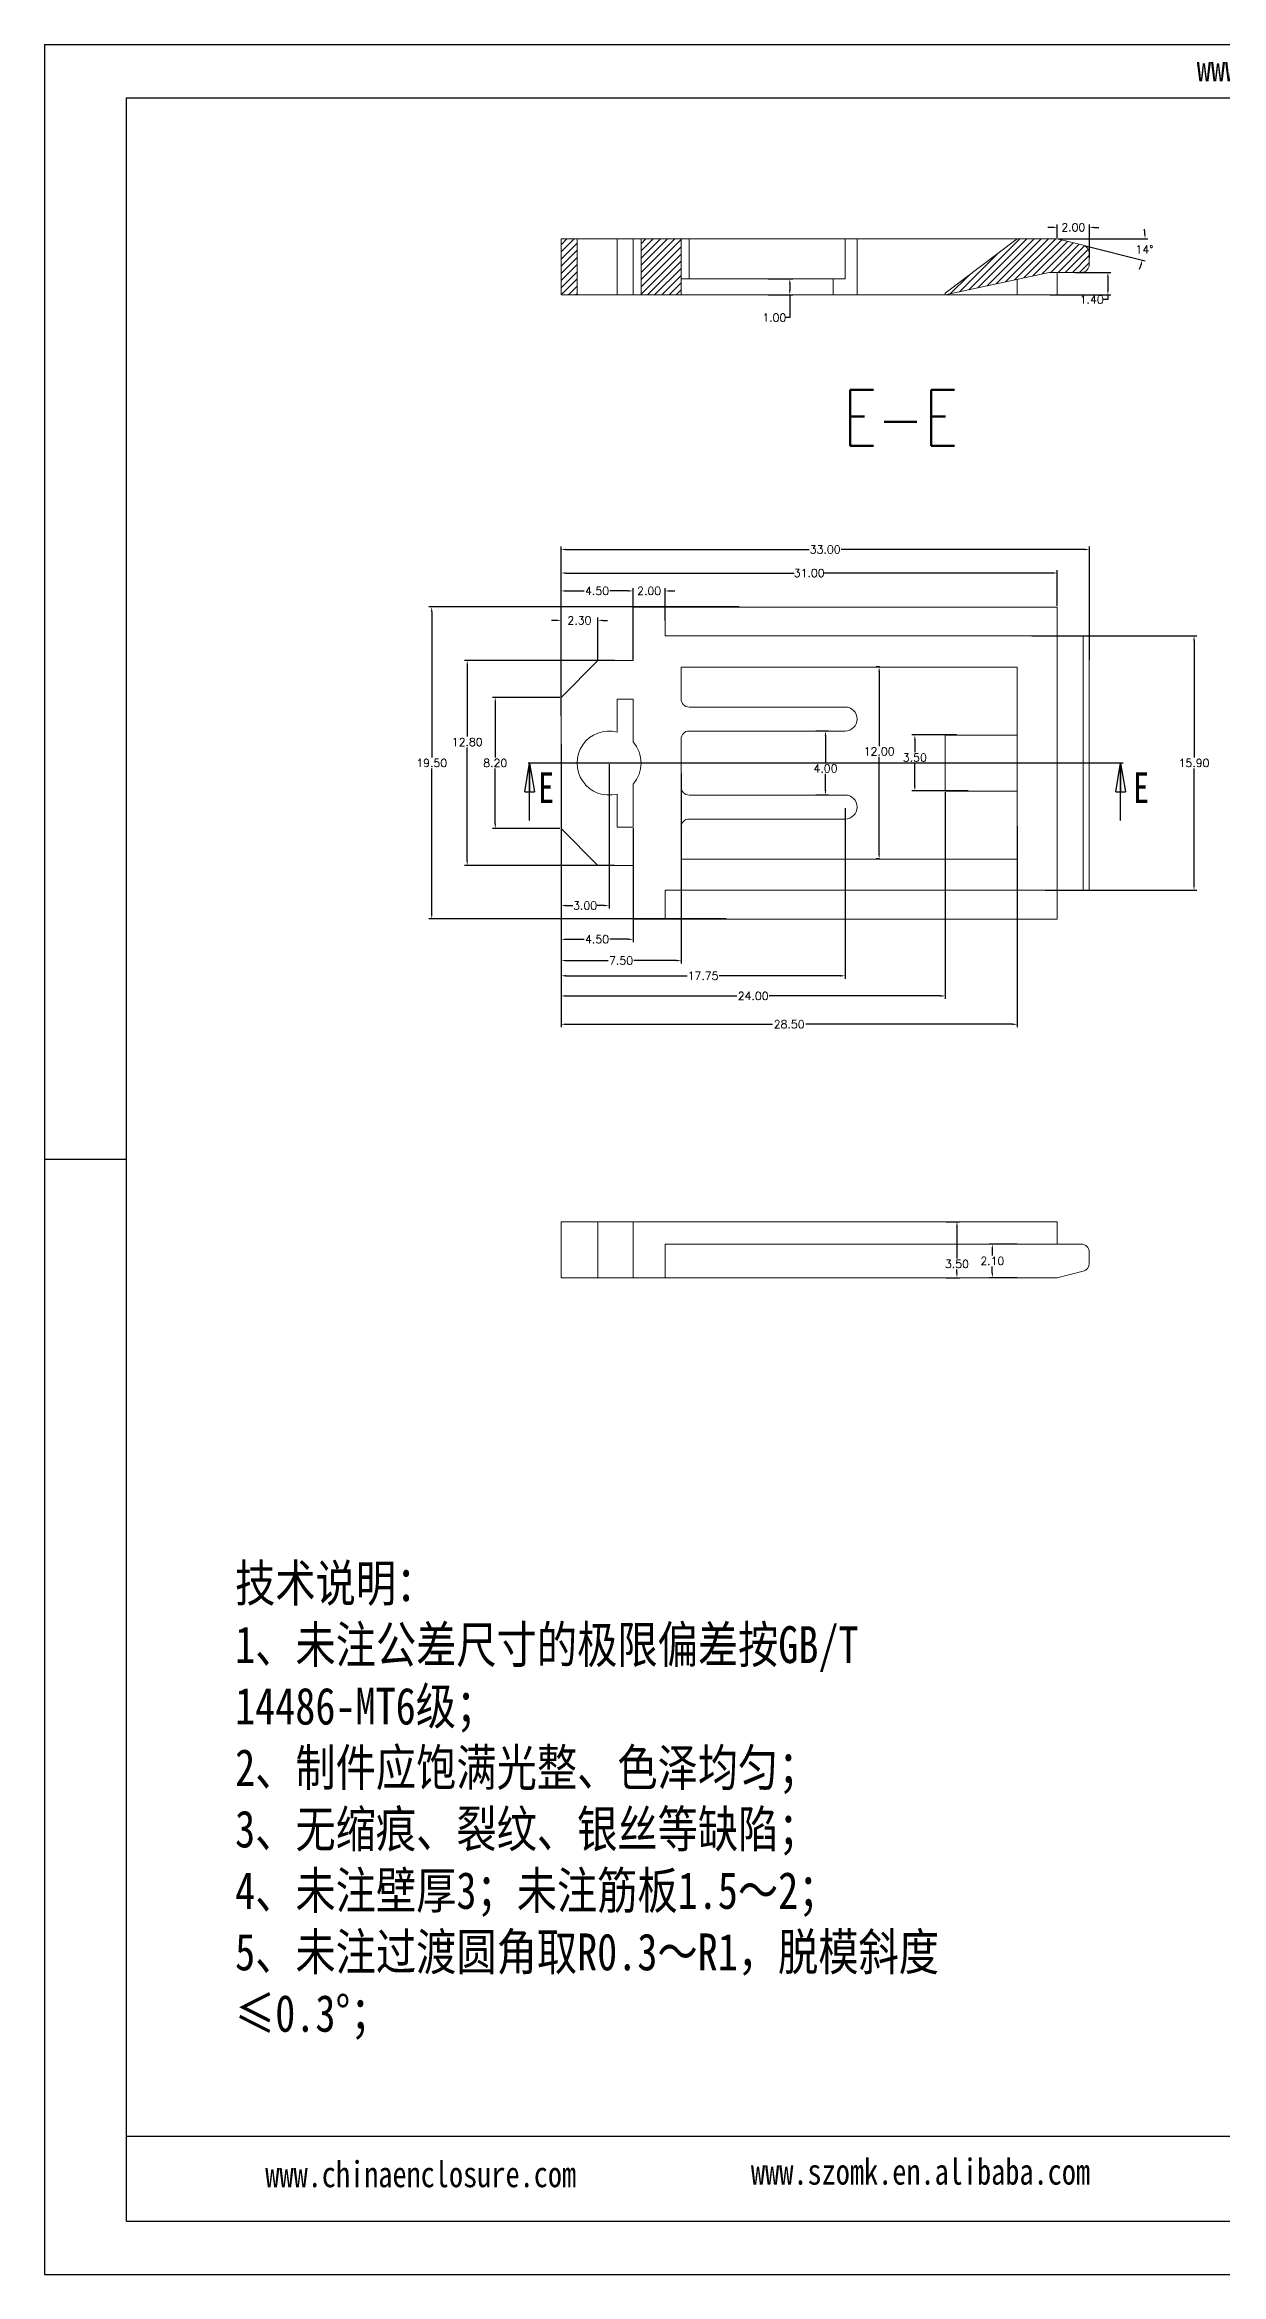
# Model space of a CAD drawing. Header units: inches. Extents: x 3261 to 5228, y 1126 to 1502.
# Drawn here: x 4927.7 to 5001.2, y 1125.7 to 1265 of the extents above; entities that cross this region are included whole.
import ezdxf

# ---------------------------------------------------------------- set-up
doc = ezdxf.new("R2010")
doc.units = ezdxf.units.IN
doc.header["$LTSCALE"] = 15
doc.layers.add('文字', color=81, linetype='Continuous')
doc.styles.add('SLDTEXTSTYLE0', font='TXT', dxfattribs={"width": 0.75})
doc.styles.add('SLDTEXTSTYLE3', font='TXT', dxfattribs={"width": 0.75, "bigfont": 'bigfont'})
doc.styles.get("Standard").update_dxf_attribs({"font": 'txt', "bigfont": 'gbcbig.shx'})
doc.styles.add('宋体', font='', dxfattribs={"width": 0.8, "height": 3.5})
doc.styles.get('宋体').set_extended_font_data('SimSun')
doc.dimstyles.new('1', dxfattribs={"dimtxt": 0.5, "dimasz": 0.3, "dimexe": 0.18, "dimexo": 0.0625, "dimgap": 0.09, "dimtad": 0, "dimtih": 1, "dimtoh": 1, "dimzin": 0, "dimdsep": 46, "dimtxsty": 'Standard', "dimcen": 0, "dimadec": 0, "dimazin": 2, "dimtfac": 1, "dimtofl": 0, "dimtmove": 0, "dimatfit": 3, "dimfxl": 1, "dimtolj": 1, "dimtzin": 0, "dimarcsym": 0})

# ---------------------------------------------------------------- blocks, each defined once
blk = doc.blocks.new('_CLOSED')
at = {"color": 0, "linetype": 'ByBlock', "lineweight": -2}
for p, q in [((-1, 0.166667), (0, 0)), ((-1, 0.166667), (-1, -0.166667)), ((0, 0), (-1, -0.166667)), ((0, 0), (-1, 0))]:
    blk.add_line(p, q, dxfattribs=at)
blk = doc.blocks.new('*D100')
at = {"color": 0, "lineweight": -2}
for p, q in [((4960, 1223.06), (4960, 1231.04)), ((4960.3, 1230.86), (4961.45, 1230.86)), ((4964.2, 1230.86), (4963.05, 1230.86)), ((4964.5, 1226.57), (4964.5, 1231.04))]:
    blk.add_line(p, q, dxfattribs=at)
at = {"color": 0}
for points in [[(4960.3, 1230.91), (4960.3, 1230.81), (4960, 1230.86)], [(4964.2, 1230.91), (4964.2, 1230.81), (4964.5, 1230.86)]]:
    blk.add_solid(points, dxfattribs=at)
at = {"layer": 'Defpoints', "color": 0}
for p in [(4964.5, 1230.86), (4964.5, 1226.51), (4960, 1223)]:
    blk.add_point(p, dxfattribs=at)
at = {"color": 0, "insert": (4962.25, 1230.86), "char_height": 0.5, "attachment_point": 5}
blk.add_mtext('\\A1;4.50', dxfattribs=at)
blk = doc.blocks.new('*D101')
at = {"color": 0, "lineweight": -2}
for p, q in [((4964.2, 1230.86), (4963.9, 1230.86)), ((4964.5, 1228.24), (4964.5, 1231.04)), ((4966.5, 1229.02), (4966.5, 1231.04)), ((4966.8, 1230.86), (4967.1, 1230.86))]:
    blk.add_line(p, q, dxfattribs=at)
at = {"color": 0}
for points in [[(4964.2, 1230.91), (4964.2, 1230.81), (4964.5, 1230.86)], [(4966.8, 1230.91), (4966.8, 1230.81), (4966.5, 1230.86)]]:
    blk.add_solid(points, dxfattribs=at)
at = {"layer": 'Defpoints', "color": 0}
for p in [(4966.5, 1230.86), (4964.5, 1228.18), (4966.5, 1228.96)]:
    blk.add_point(p, dxfattribs=at)
at = {"color": 0, "insert": (4965.5, 1230.86), "char_height": 0.5, "attachment_point": 5}
blk.add_mtext('\\A1;2.00', dxfattribs=at)
blk = doc.blocks.new('*D102')
at = {"color": 0, "lineweight": -2}
for p, q in [((4960, 1224.27), (4960, 1229.2)), ((4962.3, 1226.57), (4962.3, 1229.2)), ((4959.7, 1229.02), (4959.4, 1229.02)), ((4962.6, 1229.02), (4962.9, 1229.02))]:
    blk.add_line(p, q, dxfattribs=at)
at = {"color": 0}
for points in [[(4959.7, 1229.07), (4959.7, 1228.97), (4960, 1229.02)], [(4962.6, 1229.07), (4962.6, 1228.97), (4962.3, 1229.02)]]:
    blk.add_solid(points, dxfattribs=at)
at = {"layer": 'Defpoints', "color": 0}
for p in [(4960, 1229.02), (4962.3, 1226.51), (4960, 1224.21)]:
    blk.add_point(p, dxfattribs=at)
at = {"color": 0, "insert": (4961.15, 1229.02), "char_height": 0.5, "attachment_point": 5}
blk.add_mtext('\\A1;2.30', dxfattribs=at)
blk = doc.blocks.new('*D103')
at = {"color": 0, "lineweight": -2}
for p, q in [((4960, 1223.6), (4960, 1232.16)), ((4960.3, 1231.98), (4974.57, 1231.98)), ((4990.7, 1231.98), (4976.42, 1231.98)), ((4991, 1229.92), (4991, 1232.16))]:
    blk.add_line(p, q, dxfattribs=at)
at = {"color": 0}
for points in [[(4960.3, 1232.03), (4960.3, 1231.93), (4960, 1231.98)], [(4990.7, 1232.03), (4990.7, 1231.93), (4991, 1231.98)]]:
    blk.add_solid(points, dxfattribs=at)
at = {"layer": 'Defpoints', "color": 0}
for p in [(4991, 1231.98), (4991, 1229.86), (4960, 1223.54)]:
    blk.add_point(p, dxfattribs=at)
at = {"color": 0, "insert": (4975.5, 1231.98), "char_height": 0.5, "attachment_point": 5}
blk.add_mtext('\\A1;31.00', dxfattribs=at)
blk = doc.blocks.new('*D104')
at = {"color": 0, "lineweight": -2}
for p, q in [((4960, 1223.06), (4960, 1233.63)), ((4960.3, 1233.45), (4975.49, 1233.45)), ((4992.7, 1233.45), (4977.5, 1233.45)), ((4993, 1226.56), (4993, 1233.63))]:
    blk.add_line(p, q, dxfattribs=at)
at = {"color": 0}
for points in [[(4960.3, 1233.5), (4960.3, 1233.4), (4960, 1233.45)], [(4992.7, 1233.5), (4992.7, 1233.4), (4993, 1233.45)]]:
    blk.add_solid(points, dxfattribs=at)
at = {"layer": 'Defpoints', "color": 0}
for p in [(4960, 1233.45), (4993, 1226.5), (4960, 1223)]:
    blk.add_point(p, dxfattribs=at)
at = {"color": 0, "insert": (4976.5, 1233.45), "char_height": 0.5, "attachment_point": 5}
blk.add_mtext('\\A1;33.00', dxfattribs=at)
blk = doc.blocks.new('*D105')
at = {"color": 0, "lineweight": -2}
for p, q in [((4963, 1220.04), (4963, 1211.02)), ((4960, 1217.99), (4960, 1211.02)), ((4960.3, 1211.2), (4960.74, 1211.2)), ((4962.7, 1211.2), (4962.25, 1211.2))]:
    blk.add_line(p, q, dxfattribs=at)
at = {"color": 0}
for points in [[(4960.3, 1211.25), (4960.3, 1211.15), (4960, 1211.2)], [(4962.7, 1211.25), (4962.7, 1211.15), (4963, 1211.2)]]:
    blk.add_solid(points, dxfattribs=at)
at = {"layer": 'Defpoints', "color": 0}
for p in [(4963, 1220.11), (4960, 1218.05), (4963, 1211.2)]:
    blk.add_point(p, dxfattribs=at)
at = {"color": 0, "insert": (4961.5, 1211.2), "char_height": 0.5, "attachment_point": 5}
blk.add_mtext('\\A1;3.00', dxfattribs=at)
blk = doc.blocks.new('*D106')
at = {"color": 0, "lineweight": -2}
for p, q in [((4960, 1218.61), (4960, 1208.91)), ((4964.5, 1216.04), (4964.5, 1208.91)), ((4960.3, 1209.09), (4961.45, 1209.09)), ((4964.2, 1209.09), (4963.05, 1209.09))]:
    blk.add_line(p, q, dxfattribs=at)
at = {"color": 0}
for points in [[(4960.3, 1209.14), (4960.3, 1209.04), (4960, 1209.09)], [(4964.2, 1209.14), (4964.2, 1209.04), (4964.5, 1209.09)]]:
    blk.add_solid(points, dxfattribs=at)
at = {"layer": 'Defpoints', "color": 0}
for p in [(4960, 1218.67), (4964.5, 1216.11), (4964.5, 1209.09)]:
    blk.add_point(p, dxfattribs=at)
at = {"color": 0, "insert": (4962.25, 1209.09), "char_height": 0.5, "attachment_point": 5}
blk.add_mtext('\\A1;4.50', dxfattribs=at)
blk = doc.blocks.new('*D107')
at = {"color": 0, "lineweight": -2}
for p, q in [((4967.5, 1219.45), (4967.5, 1207.58)), ((4960, 1218.55), (4960, 1207.58)), ((4960.3, 1207.76), (4962.95, 1207.76)), ((4967.2, 1207.76), (4964.55, 1207.76))]:
    blk.add_line(p, q, dxfattribs=at)
at = {"color": 0}
for points in [[(4960.3, 1207.81), (4960.3, 1207.71), (4960, 1207.76)], [(4967.2, 1207.81), (4967.2, 1207.71), (4967.5, 1207.76)]]:
    blk.add_solid(points, dxfattribs=at)
at = {"layer": 'Defpoints', "color": 0}
for p in [(4967.5, 1219.51), (4960, 1218.61), (4960, 1207.76)]:
    blk.add_point(p, dxfattribs=at)
at = {"color": 0, "insert": (4963.75, 1207.76), "char_height": 0.5, "attachment_point": 5}
blk.add_mtext('\\A1;7.50', dxfattribs=at)
blk = doc.blocks.new('*D108')
at = {"color": 0, "lineweight": -2}
for p, q in [((4960, 1221.29), (4960, 1206.63)), ((4977.75, 1217.29), (4977.75, 1206.63)), ((4960.3, 1206.81), (4967.87, 1206.81)), ((4977.45, 1206.81), (4969.88, 1206.81))]:
    blk.add_line(p, q, dxfattribs=at)
at = {"color": 0}
for points in [[(4960.3, 1206.86), (4960.3, 1206.76), (4960, 1206.81)], [(4977.45, 1206.86), (4977.45, 1206.76), (4977.75, 1206.81)]]:
    blk.add_solid(points, dxfattribs=at)
at = {"layer": 'Defpoints', "color": 0}
for p in [(4960, 1221.35), (4977.75, 1217.36), (4960, 1206.81)]:
    blk.add_point(p, dxfattribs=at)
at = {"color": 0, "insert": (4968.87, 1206.81), "char_height": 0.5, "attachment_point": 5}
blk.add_mtext('\\A1;17.75', dxfattribs=at)
blk = doc.blocks.new('*D109')
at = {"color": 0, "lineweight": -2}
for p, q in [((4960, 1221.23), (4960, 1205.37)), ((4984, 1218.29), (4984, 1205.37)), ((4960.3, 1205.55), (4970.99, 1205.55)), ((4983.7, 1205.55), (4973, 1205.55))]:
    blk.add_line(p, q, dxfattribs=at)
at = {"color": 0}
for points in [[(4960.3, 1205.6), (4960.3, 1205.5), (4960, 1205.55)], [(4983.7, 1205.6), (4983.7, 1205.5), (4984, 1205.55)]]:
    blk.add_solid(points, dxfattribs=at)
at = {"layer": 'Defpoints', "color": 0}
for p in [(4960, 1221.29), (4984, 1218.36), (4960, 1205.55)]:
    blk.add_point(p, dxfattribs=at)
at = {"color": 0, "insert": (4972, 1205.55), "char_height": 0.5, "attachment_point": 5}
blk.add_mtext('\\A1;24.00', dxfattribs=at)
blk = doc.blocks.new('*D110')
at = {"color": 0, "lineweight": -2}
for p, q in [((4960, 1218.61), (4960, 1203.6)), ((4988.5, 1216.17), (4988.5, 1203.6)), ((4960.3, 1203.78), (4973.2, 1203.78)), ((4988.2, 1203.78), (4975.3, 1203.78))]:
    blk.add_line(p, q, dxfattribs=at)
at = {"color": 0}
for points in [[(4960.3, 1203.83), (4960.3, 1203.73), (4960, 1203.78)], [(4988.2, 1203.83), (4988.2, 1203.73), (4988.5, 1203.78)]]:
    blk.add_solid(points, dxfattribs=at)
at = {"layer": 'Defpoints', "color": 0}
for p in [(4960, 1218.67), (4988.5, 1216.23), (4960, 1203.78)]:
    blk.add_point(p, dxfattribs=at)
at = {"color": 0, "insert": (4974.25, 1203.78), "char_height": 0.5, "attachment_point": 5}
blk.add_mtext('\\A1;28.50', dxfattribs=at)
blk = doc.blocks.new('*D111')
at = {"color": 0, "lineweight": -2}
for p, q in [((4959.93, 1224.21), (4955.71, 1224.21)), ((4955.89, 1223.91), (4955.89, 1220.45)), ((4955.89, 1216.31), (4955.89, 1219.77)), ((4959.93, 1216.01), (4955.71, 1216.01))]:
    blk.add_line(p, q, dxfattribs=at)
at = {"color": 0}
for points in [[(4955.84, 1223.91), (4955.94, 1223.91), (4955.89, 1224.21)], [(4955.84, 1216.31), (4955.94, 1216.31), (4955.89, 1216.01)]]:
    blk.add_solid(points, dxfattribs=at)
at = {"layer": 'Defpoints', "color": 0}
for p in [(4960, 1224.21), (4955.89, 1216.01), (4960, 1216.01)]:
    blk.add_point(p, dxfattribs=at)
at = {"color": 0, "insert": (4955.89, 1220.11), "char_height": 0.5, "attachment_point": 5}
blk.add_mtext('\\A1;8.20', dxfattribs=at)
blk = doc.blocks.new('*D112')
at = {"color": 0, "lineweight": -2}
for p, q in [((4963.33, 1226.51), (4953.96, 1226.51)), ((4954.14, 1226.21), (4954.14, 1221.76)), ((4954.14, 1214.01), (4954.14, 1221.08)), ((4963.33, 1213.71), (4953.96, 1213.71))]:
    blk.add_line(p, q, dxfattribs=at)
at = {"color": 0}
for points in [[(4954.09, 1226.21), (4954.19, 1226.21), (4954.14, 1226.51)], [(4954.09, 1214.01), (4954.19, 1214.01), (4954.14, 1213.71)]]:
    blk.add_solid(points, dxfattribs=at)
at = {"layer": 'Defpoints', "color": 0}
for p in [(4963.4, 1226.51), (4954.14, 1213.71), (4963.4, 1213.71)]:
    blk.add_point(p, dxfattribs=at)
at = {"color": 0, "insert": (4954.14, 1221.42), "char_height": 0.5, "attachment_point": 5}
blk.add_mtext('\\A1;12.80', dxfattribs=at)
blk = doc.blocks.new('*D113')
at = {"color": 0, "lineweight": -2}
for p, q in [((4971.12, 1229.86), (4951.74, 1229.86)), ((4951.92, 1229.56), (4951.92, 1220.45)), ((4951.92, 1210.66), (4951.92, 1219.77)), ((4970.31, 1210.36), (4951.74, 1210.36))]:
    blk.add_line(p, q, dxfattribs=at)
at = {"color": 0}
for points in [[(4951.87, 1229.56), (4951.97, 1229.56), (4951.92, 1229.86)], [(4951.87, 1210.66), (4951.97, 1210.66), (4951.92, 1210.36)]]:
    blk.add_solid(points, dxfattribs=at)
at = {"layer": 'Defpoints', "color": 0}
for p in [(4951.92, 1229.86), (4971.19, 1229.86), (4970.37, 1210.36)]:
    blk.add_point(p, dxfattribs=at)
at = {"color": 0, "insert": (4951.92, 1220.11), "char_height": 0.5, "attachment_point": 5}
blk.add_mtext('\\A1;19.50', dxfattribs=at)
blk = doc.blocks.new('*D114')
at = {"color": 0, "lineweight": -2}
for p, q in [((4975.92, 1222.11), (4976.7, 1222.11)), ((4976.52, 1221.81), (4976.52, 1220.11)), ((4976.52, 1218.41), (4976.52, 1219.43)), ((4975.92, 1218.11), (4976.7, 1218.11))]:
    blk.add_line(p, q, dxfattribs=at)
at = {"color": 0}
for points in [[(4976.47, 1221.81), (4976.57, 1221.81), (4976.52, 1222.11)], [(4976.47, 1218.41), (4976.57, 1218.41), (4976.52, 1218.11)]]:
    blk.add_solid(points, dxfattribs=at)
at = {"layer": 'Defpoints', "color": 0}
for p in [(4975.86, 1222.11), (4976.52, 1222.11), (4975.86, 1218.11)]:
    blk.add_point(p, dxfattribs=at)
at = {"color": 0, "insert": (4976.52, 1219.77), "char_height": 0.5, "attachment_point": 5}
blk.add_mtext('\\A1;4.00', dxfattribs=at)
blk = doc.blocks.new('*D115')
at = {"color": 0, "lineweight": -2}
for p, q in [((4984.71, 1221.86), (4981.92, 1221.86)), ((4982.1, 1221.56), (4982.1, 1220.79)), ((4982.1, 1218.66), (4982.1, 1220.11)), ((4985.44, 1218.36), (4981.92, 1218.36))]:
    blk.add_line(p, q, dxfattribs=at)
at = {"color": 0}
for points in [[(4982.05, 1221.56), (4982.15, 1221.56), (4982.1, 1221.86)], [(4982.05, 1218.66), (4982.15, 1218.66), (4982.1, 1218.36)]]:
    blk.add_solid(points, dxfattribs=at)
at = {"layer": 'Defpoints', "color": 0}
for p in [(4984.77, 1221.86), (4982.1, 1218.36), (4985.5, 1218.36)]:
    blk.add_point(p, dxfattribs=at)
at = {"color": 0, "insert": (4982.1, 1220.45), "char_height": 0.5, "attachment_point": 5}
blk.add_mtext('\\A1;3.50', dxfattribs=at)
blk = doc.blocks.new('*D116')
at = {"color": 0, "lineweight": -2}
for p, q in [((4979.9, 1226.11), (4979.69, 1226.11)), ((4979.87, 1225.81), (4979.87, 1221.17)), ((4979.87, 1214.41), (4979.87, 1220.49)), ((4979.9, 1214.11), (4979.69, 1214.11))]:
    blk.add_line(p, q, dxfattribs=at)
at = {"color": 0}
for points in [[(4979.82, 1225.81), (4979.92, 1225.81), (4979.87, 1226.11)], [(4979.82, 1214.41), (4979.92, 1214.41), (4979.87, 1214.11)]]:
    blk.add_solid(points, dxfattribs=at)
at = {"layer": 'Defpoints', "color": 0}
for p in [(4979.96, 1226.11), (4979.87, 1214.11), (4979.96, 1214.11)]:
    blk.add_point(p, dxfattribs=at)
at = {"color": 0, "insert": (4979.87, 1220.83), "char_height": 0.5, "attachment_point": 5}
blk.add_mtext('\\A1;12.00', dxfattribs=at)
blk = doc.blocks.new('*D117')
at = {"color": 0, "lineweight": -2}
for p, q in [((4989.4, 1228.06), (4999.72, 1228.06)), ((4999.54, 1227.76), (4999.54, 1220.45)), ((4999.54, 1212.46), (4999.54, 1219.77)), ((4990.25, 1212.16), (4999.72, 1212.16))]:
    blk.add_line(p, q, dxfattribs=at)
at = {"color": 0}
for points in [[(4999.49, 1227.76), (4999.59, 1227.76), (4999.54, 1228.06)], [(4999.49, 1212.46), (4999.59, 1212.46), (4999.54, 1212.16)]]:
    blk.add_solid(points, dxfattribs=at)
at = {"layer": 'Defpoints', "color": 0}
for p in [(4989.34, 1228.06), (4999.54, 1228.06), (4990.18, 1212.16)]:
    blk.add_point(p, dxfattribs=at)
at = {"color": 0, "insert": (4999.54, 1220.11), "char_height": 0.5, "attachment_point": 5}
blk.add_mtext('\\A1;15.90', dxfattribs=at)
blk = doc.blocks.new('*D119')
at = {"color": 0, "lineweight": -2}
for p, q in [((4988.49, 1190.04), (4986.76, 1190.04)), ((4986.94, 1189.74), (4986.94, 1189.33)), ((4986.94, 1188.24), (4986.94, 1188.65)), ((4988.49, 1187.94), (4986.76, 1187.94))]:
    blk.add_line(p, q, dxfattribs=at)
at = {"color": 0}
for points in [[(4986.89, 1189.74), (4986.99, 1189.74), (4986.94, 1190.04)], [(4986.89, 1188.24), (4986.99, 1188.24), (4986.94, 1187.94)]]:
    blk.add_solid(points, dxfattribs=at)
at = {"layer": 'Defpoints', "color": 0}
for p in [(4986.94, 1190.04), (4988.55, 1190.04), (4988.55, 1187.94)]:
    blk.add_point(p, dxfattribs=at)
at = {"color": 0, "insert": (4986.94, 1188.99), "char_height": 0.5, "attachment_point": 5}
blk.add_mtext('\\A1;2.10', dxfattribs=at)
blk = doc.blocks.new('*D120')
at = {"color": 0, "lineweight": -2}
for p, q in [((4984.06, 1191.44), (4984.91, 1191.44)), ((4984.73, 1191.14), (4984.73, 1189.14)), ((4984.06, 1187.94), (4984.91, 1187.94)), ((4984.73, 1188.24), (4984.73, 1188.46))]:
    blk.add_line(p, q, dxfattribs=at)
at = {"color": 0}
for points in [[(4984.68, 1191.14), (4984.78, 1191.14), (4984.73, 1191.44)], [(4984.68, 1188.24), (4984.78, 1188.24), (4984.73, 1187.94)]]:
    blk.add_solid(points, dxfattribs=at)
at = {"layer": 'Defpoints', "color": 0}
for p in [(4983.99, 1191.44), (4984.73, 1191.44), (4983.99, 1187.94)]:
    blk.add_point(p, dxfattribs=at)
at = {"color": 0, "insert": (4984.73, 1188.8), "char_height": 0.5, "attachment_point": 5}
blk.add_mtext('\\A1;3.50', dxfattribs=at)
blk = doc.blocks.new('*D124')
at = {"color": 0, "lineweight": -2}
for p, q in [((4992.09, 1250.77), (4994.34, 1250.77)), ((4994.16, 1250.47), (4994.16, 1249.67)), ((4990.54, 1249.37), (4994.34, 1249.37)), ((4994.16, 1249.07), (4993.86, 1249.07)), ((4994.16, 1249.37), (4994.16, 1249.07))]:
    blk.add_line(p, q, dxfattribs=at)
at = {"color": 0}
for points in [[(4994.11, 1250.47), (4994.21, 1250.47), (4994.16, 1250.77)], [(4994.11, 1249.67), (4994.21, 1249.67), (4994.16, 1249.37)]]:
    blk.add_solid(points, dxfattribs=at)
at = {"layer": 'Defpoints', "color": 0}
for p in [(4992.02, 1250.77), (4990.47, 1249.37), (4994.16, 1249.37)]:
    blk.add_point(p, dxfattribs=at)
at = {"color": 0, "insert": (4993.15, 1249.07), "char_height": 0.5, "attachment_point": 5}
blk.add_mtext('\\A1;1.40', dxfattribs=at)
blk = doc.blocks.new('*D125')
at = {"color": 0, "lineweight": -2}
for p, q in [((4990.7, 1253.58), (4990.4, 1253.58)), ((4991, 1252.93), (4991, 1253.76)), ((4993, 1251.68), (4993, 1253.76)), ((4993.3, 1253.58), (4993.6, 1253.58))]:
    blk.add_line(p, q, dxfattribs=at)
at = {"color": 0}
for points in [[(4990.7, 1253.63), (4990.7, 1253.53), (4991, 1253.58)], [(4993.3, 1253.63), (4993.3, 1253.53), (4993, 1253.58)]]:
    blk.add_solid(points, dxfattribs=at)
at = {"layer": 'Defpoints', "color": 0}
for p in [(4991, 1253.58), (4991, 1252.87), (4993, 1251.62)]:
    blk.add_point(p, dxfattribs=at)
at = {"color": 0, "insert": (4992, 1253.58), "char_height": 0.5, "attachment_point": 5}
blk.add_mtext('\\A1;2.00', dxfattribs=at)
blk = doc.blocks.new('*D126')
at = {"color": 0, "lineweight": -2}
for p, q in [((4991.06, 1252.87), (4996.66, 1252.87)), ((4992.68, 1252.45), (4996.49, 1251.49))]:
    blk.add_line(p, q, dxfattribs=at)
for start, end in [(3.1369, 6.2739), (339.6899, 342.8268)]:
    blk.add_arc((4991, 1252.87), 5.48, start, end, dxfattribs=at)
at = {"color": 0}
for points in [[(4996.52, 1253.17), (4996.42, 1253.17), (4996.48, 1252.87)], [(4996.18, 1251.26), (4996.28, 1251.24), (4996.31, 1251.54)]]:
    blk.add_solid(points, dxfattribs=at)
at = {"layer": 'Defpoints', "color": 0}
for p in [(4988.5, 1252.87), (4991, 1252.87), (4991, 1252.87), (4992.62, 1252.46), (4996.4, 1251.98)]:
    blk.add_point(p, dxfattribs=at)
at = {"color": 0, "insert": (4996.44, 1252.2), "char_height": 0.5, "attachment_point": 5}
blk.add_mtext('\\A1;14°', dxfattribs=at)
blk = doc.blocks.new('*D127')
at = {"color": 0, "lineweight": -2}
for p, q in [((4972.93, 1250.37), (4974.47, 1250.37)), ((4974.29, 1250.07), (4974.29, 1249.67)), ((4972.93, 1249.37), (4974.47, 1249.37)), ((4974.29, 1249.37), (4974.29, 1247.94)), ((4974.29, 1247.94), (4973.99, 1247.94))]:
    blk.add_line(p, q, dxfattribs=at)
at = {"color": 0}
for points in [[(4974.24, 1250.07), (4974.34, 1250.07), (4974.29, 1250.37)], [(4974.24, 1249.67), (4974.34, 1249.67), (4974.29, 1249.37)]]:
    blk.add_solid(points, dxfattribs=at)
at = {"layer": 'Defpoints', "color": 0}
for p in [(4972.87, 1250.37), (4972.87, 1249.37), (4974.29, 1249.37)]:
    blk.add_point(p, dxfattribs=at)
at = {"color": 0, "insert": (4973.32, 1247.94), "char_height": 0.5, "attachment_point": 5}
blk.add_mtext('\\A1;1.00', dxfattribs=at)

msp = doc.modelspace()

# ---------------------------------------------------------------- hatches: boundary and pattern name
at = {"linetype": 'Continuous', "lineweight": 0}
h = msp.add_hatch(dxfattribs=at)
h.set_pattern_fill('ANSI31', color=4, scale=0.1, style=0)
h.paths.add_polyline_path([(4959.997, 1249.367), (4960.997, 1249.367), (4960.997, 1252.867), (4959.997, 1252.867)], flags=0)
h = msp.add_hatch(dxfattribs=at)
h.set_pattern_fill('ANSI31', color=4, scale=0.1, style=0)
h.paths.add_polyline_path([(4967.497, 1252.867), (4964.997, 1252.867), (4964.997, 1249.367), (4967.497, 1249.367)], flags=0)
h = msp.add_hatch(dxfattribs=at)
h.set_pattern_fill('ANSI31', color=4, scale=0.1, style=0)
edge = h.paths.add_edge_path(flags=0)
edge.add_line((4983.997, 1249.367), (4990.497, 1250.767))
edge.add_line((4990.497, 1250.767), (4992.497, 1250.767))
edge.add_arc((4992.497, 1251.267), 0.5, 270, 360)
edge.add_line((4992.997, 1251.267), (4992.997, 1251.977))
edge.add_arc((4992.497, 1251.977), 0.5, 0, 75.96376)
edge.add_line((4992.618, 1252.462), (4990.997, 1252.867))
edge.add_line((4990.997, 1252.867), (4988.497, 1252.867))
edge.add_line((4988.497, 1252.867), (4983.997, 1249.467))
edge.add_line((4983.997, 1249.467), (4983.997, 1249.367))

# ---------------------------------------------------------------- linework, layer by layer
for p, q in [((4927.74, 1265.003), (5124.815, 1265.003)), ((4927.74, 1265.003), (4927.74, 1125.657)), ((4932.84, 1261.685), (5121.497, 1261.685)), ((4932.84, 1261.685), (4932.84, 1128.974)), ((4932.84, 1195.33), (4927.74, 1195.33)), ((4927.74, 1190.169), (4927.74, 1125.657)), ((5002.058, 1134.283), (4932.84, 1134.283)), ((4932.84, 1128.974), (5121.497, 1128.974)), ((4927.74, 1125.657), (5124.815, 1125.657)), ((4927.74, 1125.657), (5018.978, 1125.657))]:
    msp.add_line(p, q)
at = {"color": 7, "linetype": 'Continuous', "lineweight": 15}
for p, q in [((4959.997, 1252.867), (4959.997, 1249.367)), ((4960.997, 1252.867), (4959.997, 1252.867)), ((4960.997, 1249.367), (4960.997, 1252.867)), ((4963.497, 1252.867), (4960.997, 1252.867)), ((4963.497, 1249.367), (4963.497, 1252.867)), ((4964.497, 1252.867), (4963.497, 1252.867)), ((4964.497, 1252.867), (4964.497, 1249.367)), ((4964.997, 1252.867), (4964.497, 1252.867)), ((4964.997, 1252.867), (4964.997, 1249.367)), ((4967.497, 1252.867), (4964.997, 1252.867)), ((4967.497, 1249.367), (4967.497, 1252.867)), ((4967.497, 1252.867), (4967.997, 1252.867)), ((4967.997, 1252.867), (4967.997, 1250.367)), ((4967.997, 1252.867), (4977.747, 1252.867)), ((4977.747, 1250.367), (4977.747, 1252.867)), ((4977.747, 1252.867), (4978.497, 1252.867)), ((4978.497, 1249.367), (4978.497, 1252.867)), ((4988.497, 1252.867), (4978.497, 1252.867)), ((4983.997, 1249.467), (4988.497, 1252.867)), ((4990.997, 1252.867), (4988.497, 1252.867)), ((4990.997, 1252.867), (4992.618, 1252.462)), ((4992.997, 1251.267), (4992.997, 1251.977)), ((4967.997, 1250.367), (4967.497, 1250.367)), ((4967.997, 1250.367), (4977.747, 1250.367)), ((4976.997, 1250.367), (4976.997, 1249.367)), ((4990.497, 1250.767), (4983.997, 1249.367)), ((4988.497, 1249.367), (4988.497, 1250.337)), ((4990.497, 1250.767), (4992.497, 1250.767)), ((4990.997, 1249.367), (4990.997, 1250.767)), ((4960.997, 1249.367), (4959.997, 1249.367)), ((4963.497, 1249.367), (4960.997, 1249.367)), ((4964.497, 1249.367), (4963.497, 1249.367)), ((4964.997, 1249.367), (4964.497, 1249.367)), ((4967.497, 1249.367), (4964.997, 1249.367)), ((4967.497, 1249.367), (4976.997, 1249.367)), ((4978.497, 1249.367), (4976.997, 1249.367)), ((4978.497, 1249.367), (4988.497, 1249.367)), ((4983.997, 1249.367), (4983.997, 1249.467)), ((4990.997, 1249.367), (4988.497, 1249.367)), ((4964.497, 1226.506), (4964.497, 1229.856)), ((4966.497, 1229.856), (4964.497, 1229.856)), ((4966.497, 1229.856), (4966.497, 1228.056)), ((4990.997, 1229.856), (4966.497, 1229.856)), ((4990.997, 1228.056), (4990.997, 1229.856)), ((4966.497, 1228.056), (4990.997, 1228.056)), ((4990.997, 1212.156), (4990.997, 1228.056)), ((4990.997, 1228.056), (4992.618, 1228.056)), ((4992.618, 1212.156), (4992.618, 1228.056)), ((4992.618, 1228.056), (4992.997, 1228.056)), ((4992.997, 1228.056), (4992.997, 1212.156)), ((4962.297, 1226.506), (4959.997, 1224.206)), ((4962.297, 1226.506), (4964.497, 1226.506)), ((4988.497, 1226.106), (4967.497, 1226.106)), ((4967.497, 1226.106), (4967.497, 1224.106)), ((4988.497, 1221.856), (4988.497, 1226.106)), ((4959.997, 1224.206), (4959.997, 1216.006)), ((4964.497, 1224.106), (4963.497, 1224.106)), ((4963.497, 1224.106), (4963.497, 1222.042)), ((4964.497, 1221.429), (4964.497, 1224.106)), ((4977.747, 1223.606), (4967.997, 1223.606)), ((4967.997, 1222.106), (4977.747, 1222.106)), ((4967.497, 1221.606), (4967.497, 1218.606)), ((4983.997, 1218.356), (4983.997, 1221.856)), ((4983.997, 1221.856), (4988.497, 1221.856)), ((4988.497, 1221.856), (4988.497, 1218.356)), ((4963.497, 1218.169), (4963.497, 1216.106)), ((4964.497, 1216.106), (4964.497, 1218.783)), ((4977.747, 1218.106), (4967.997, 1218.106)), ((4988.497, 1218.356), (4983.997, 1218.356)), ((4988.497, 1214.106), (4988.497, 1218.356)), ((4967.997, 1216.606), (4977.747, 1216.606)), ((4959.997, 1216.006), (4962.297, 1213.706)), ((4963.497, 1216.106), (4964.497, 1216.106)), ((4967.497, 1216.106), (4967.497, 1214.106)), ((4964.497, 1213.706), (4962.297, 1213.706)), ((4964.497, 1210.356), (4964.497, 1213.706)), ((4967.497, 1214.106), (4988.497, 1214.106)), ((4966.497, 1210.356), (4966.497, 1212.156)), ((4966.497, 1212.156), (4990.997, 1212.156)), ((4992.618, 1212.156), (4990.997, 1212.156)), ((4990.997, 1212.156), (4990.997, 1210.356)), ((4992.997, 1212.156), (4992.618, 1212.156)), ((4964.497, 1210.356), (4966.497, 1210.356)), ((4990.997, 1210.356), (4966.497, 1210.356)), ((4959.997, 1187.944), (4959.997, 1191.444)), ((4959.997, 1191.444), (4962.297, 1191.444)), ((4962.297, 1191.444), (4962.297, 1187.944)), ((4962.297, 1191.444), (4964.497, 1191.444)), ((4964.497, 1191.444), (4964.497, 1187.944)), ((4990.997, 1191.444), (4964.497, 1191.444)), ((4990.997, 1191.444), (4990.997, 1190.044)), ((4990.997, 1190.044), (4966.497, 1190.044)), ((4966.497, 1190.044), (4966.497, 1187.944)), ((4992.497, 1190.044), (4990.997, 1190.044)), ((4992.997, 1189.544), (4992.997, 1188.835)), ((4962.297, 1187.944), (4959.997, 1187.944)), ((4962.297, 1187.944), (4964.497, 1187.944)), ((4966.497, 1187.944), (4964.497, 1187.944)), ((4966.497, 1187.944), (4990.997, 1187.944)), ((4990.997, 1187.944), (4992.618, 1188.35))]:
    msp.add_line(p, q, dxfattribs=at)
at = {"color": 1}
msp.add_line((4995.12, 1220.106), (4957.944, 1220.106), dxfattribs=at)
at = {"color": 7, "linetype": 'Continuous', "lineweight": 30}
for p, q in [((4958.037, 1216.506), (4958.037, 1220.106)), ((4994.957, 1216.506), (4994.957, 1220.106))]:
    msp.add_line(p, q, dxfattribs=at)
at = {"color": 7, "linetype": 'Continuous', "lineweight": 15}
for centre, radius, start, end in [((4992.497, 1251.977), 0.5, 0, 75.96376), ((4992.497, 1251.267), 0.5, 270, 0), ((4967.997, 1224.106), 0.5, 180, 270), ((4977.747, 1222.856), 0.75, 270, 90), ((4962.997, 1220.106), 2, 75.52249, 284.47751), ((4967.997, 1221.606), 0.5, 90, 180), ((4962.997, 1220.106), 2, 318.59038, 41.40962), ((4967.997, 1218.606), 0.5, 180, 270), ((4977.747, 1217.356), 0.75, 270, 90), ((4967.997, 1216.106), 0.5, 90, 180), ((4992.497, 1189.544), 0.5, 0, 90), ((4992.497, 1188.835), 0.5, 284.03624, 0)]:
    msp.add_arc(centre, radius, start, end, dxfattribs=at)

# ---------------------------------------------------------------- block references
at = {"color": 7, "linetype": 'Continuous', "lineweight": 30, "xscale": 1.799999999999955, "yscale": 1.799999999999955, "zscale": 0.3, "rotation": 90}
for p in [(4958.037, 1220.106), (4994.957, 1220.106)]:
    msp.add_blockref('_CLOSED', p, dxfattribs=at)

# ---------------------------------------------------------------- texts
at = {"color": 0, "linetype": 'Continuous', "lineweight": 0, "insert": (4981.205, 1243.43), "char_height": 3.5, "attachment_point": 2, "style": 'SLDTEXTSTYLE3'}
msp.add_mtext('E-E', dxfattribs=at)
at = {"color": 7, "linetype": 'Continuous', "char_height": 1.905, "attachment_point": 1, "style": 'SLDTEXTSTYLE0'}
for insert in [(4958.579, 1219.518), (4995.755, 1219.518)]:
    msp.add_mtext('E', dxfattribs=dict(at, insert=insert))
at = {"layer": '文字', "color": 0, "attachment_point": 1, "style": '宋体'}
for s, insert, char_height, width in [('www.chinaenclosure.com', (4999.714, 1264.334), 1.62202, 28.49727), ('{\\H1.111x;技术说明：\\P1、未注公差尺寸的极限偏差按GB/T 14486-MT6级；\\P2、制件应饱满光整、色泽均匀；\\P3、无缩痕、裂纹、银丝等缺陷；\\P4、未注壁厚3；未注筋板1.5～2；\\P5、未注过渡圆角取R0.3～R1，脱模斜度≤0.3%%D；}', (4939.639, 1170.006), 2.0736, 46.7066), ('www.szomk.en.alibaba.com', (4971.863, 1132.89), 1.62202, 28.49727), ('www.chinaenclosure.com', (4941.524, 1132.729), 1.62202, 28.49727)]:
    msp.add_mtext(s, dxfattribs=dict(at, insert=insert, char_height=char_height, width=width))

# ---------------------------------------------------------------- dimensions: what is measured, and where the dimension line sits
dim = msp.add_angular_dim_2l(base=(4996.404, 1251.976), line1=((4990.997, 1252.867), (4988.497, 1252.867)), line2=((4990.997, 1252.867), (4992.618, 1252.462)), dimstyle='1')
dim.commit()
dim.dimension.update_dxf_attribs({"geometry": '*D126', "text_midpoint": (4996.436, 1252.198)})
for base, p1, p2, picture, middle in [((4990.997, 1253.578), (4992.997, 1251.622), (4990.997, 1252.867), '*D125', (4991.997, 1253.578)), ((4959.997, 1233.449), (4992.997, 1226.502), (4959.997, 1222.997), '*D104', (4976.497, 1233.449)), ((4990.997, 1231.975), (4959.997, 1223.537), (4990.997, 1229.856), '*D103', (4975.497, 1231.975)), ((4964.497, 1230.864), (4959.997, 1222.997), (4964.497, 1226.506), '*D100', (4962.247, 1230.864)), ((4966.497, 1230.864), (4964.497, 1228.181), (4966.497, 1228.956), '*D101', (4965.497, 1230.864)), ((4959.997, 1229.019), (4962.297, 1226.506), (4959.997, 1224.206), '*D102', (4961.147, 1229.019)), ((4959.997, 1205.55), (4983.997, 1218.356), (4959.997, 1221.289), '*D109', (4971.997, 1205.55)), ((4962.997, 1211.199), (4959.997, 1218.049), (4962.997, 1220.106), '*D105', (4961.497, 1211.199)), ((4964.497, 1209.09), (4959.997, 1218.671), (4964.497, 1216.106), '*D106', (4962.247, 1209.09)), ((4959.997, 1203.776), (4988.497, 1216.231), (4959.997, 1218.671), '*D110', (4974.247, 1203.776))]:
    dim = msp.add_linear_dim(base=base, p1=p1, p2=p2, dimstyle='1')
    dim.commit()
    dim.dimension.update_dxf_attribs({"geometry": picture, "text_midpoint": middle})
for base, p1, p2, picture, middle in [((4974.292, 1249.367), (4972.872, 1250.367), (4972.872, 1249.367), '*D127', (4973.318, 1247.943)), ((4954.136, 1213.706), (4963.397, 1226.506), (4963.397, 1213.706), '*D112', (4954.136, 1221.416)), ((4979.874, 1214.106), (4979.964, 1226.106), (4979.964, 1214.106), '*D116', (4979.874, 1220.832)), ((4976.52, 1222.106), (4975.86, 1218.106), (4975.86, 1222.106), '*D114', (4976.52, 1219.766)), ((4982.102, 1218.356), (4984.768, 1221.856), (4985.501, 1218.356), '*D115', (4982.102, 1220.446)), ((4984.734, 1191.444), (4983.993, 1187.944), (4983.993, 1191.444), '*D120', (4984.734, 1188.799))]:
    dim = msp.add_linear_dim(base=base, p1=p1, p2=p2, angle=90, dimstyle='1')
    dim.commit()
    dim.dimension.update_dxf_attribs({"geometry": picture, "text_midpoint": middle, "dimtype": 160})
for base, p1, p2, picture, middle in [((4994.162, 1249.367), (4992.025, 1250.767), (4990.473, 1249.367), '*D124', (4993.147, 1249.067)), ((4951.919, 1229.856), (4970.372, 1210.356), (4971.187, 1229.856), '*D113', (4951.919, 1220.106)), ((4999.54, 1228.056), (4990.183, 1212.156), (4989.336, 1228.056), '*D117', (4999.54, 1220.106)), ((4955.89, 1216.006), (4959.997, 1224.206), (4959.997, 1216.006), '*D111', (4955.89, 1220.106)), ((4986.935, 1190.044), (4988.549, 1187.944), (4988.549, 1190.044), '*D119', (4986.935, 1188.994))]:
    dim = msp.add_linear_dim(base=base, p1=p1, p2=p2, angle=90, dimstyle='1')
    dim.commit()
    dim.dimension.update_dxf_attribs({"geometry": picture, "text_midpoint": middle})
for base, p1, p2, picture, middle in [((4959.997, 1206.811), (4977.747, 1217.356), (4959.997, 1221.352), '*D108', (4968.872, 1206.811)), ((4959.997, 1207.758), (4967.497, 1219.515), (4959.997, 1218.609), '*D107', (4963.747, 1207.758))]:
    dim = msp.add_linear_dim(base=base, p1=p1, p2=p2, dimstyle='1')
    dim.commit()
    dim.dimension.update_dxf_attribs({"geometry": picture, "text_midpoint": middle, "dimtype": 160})

doc.saveas('drawing.dxf')
